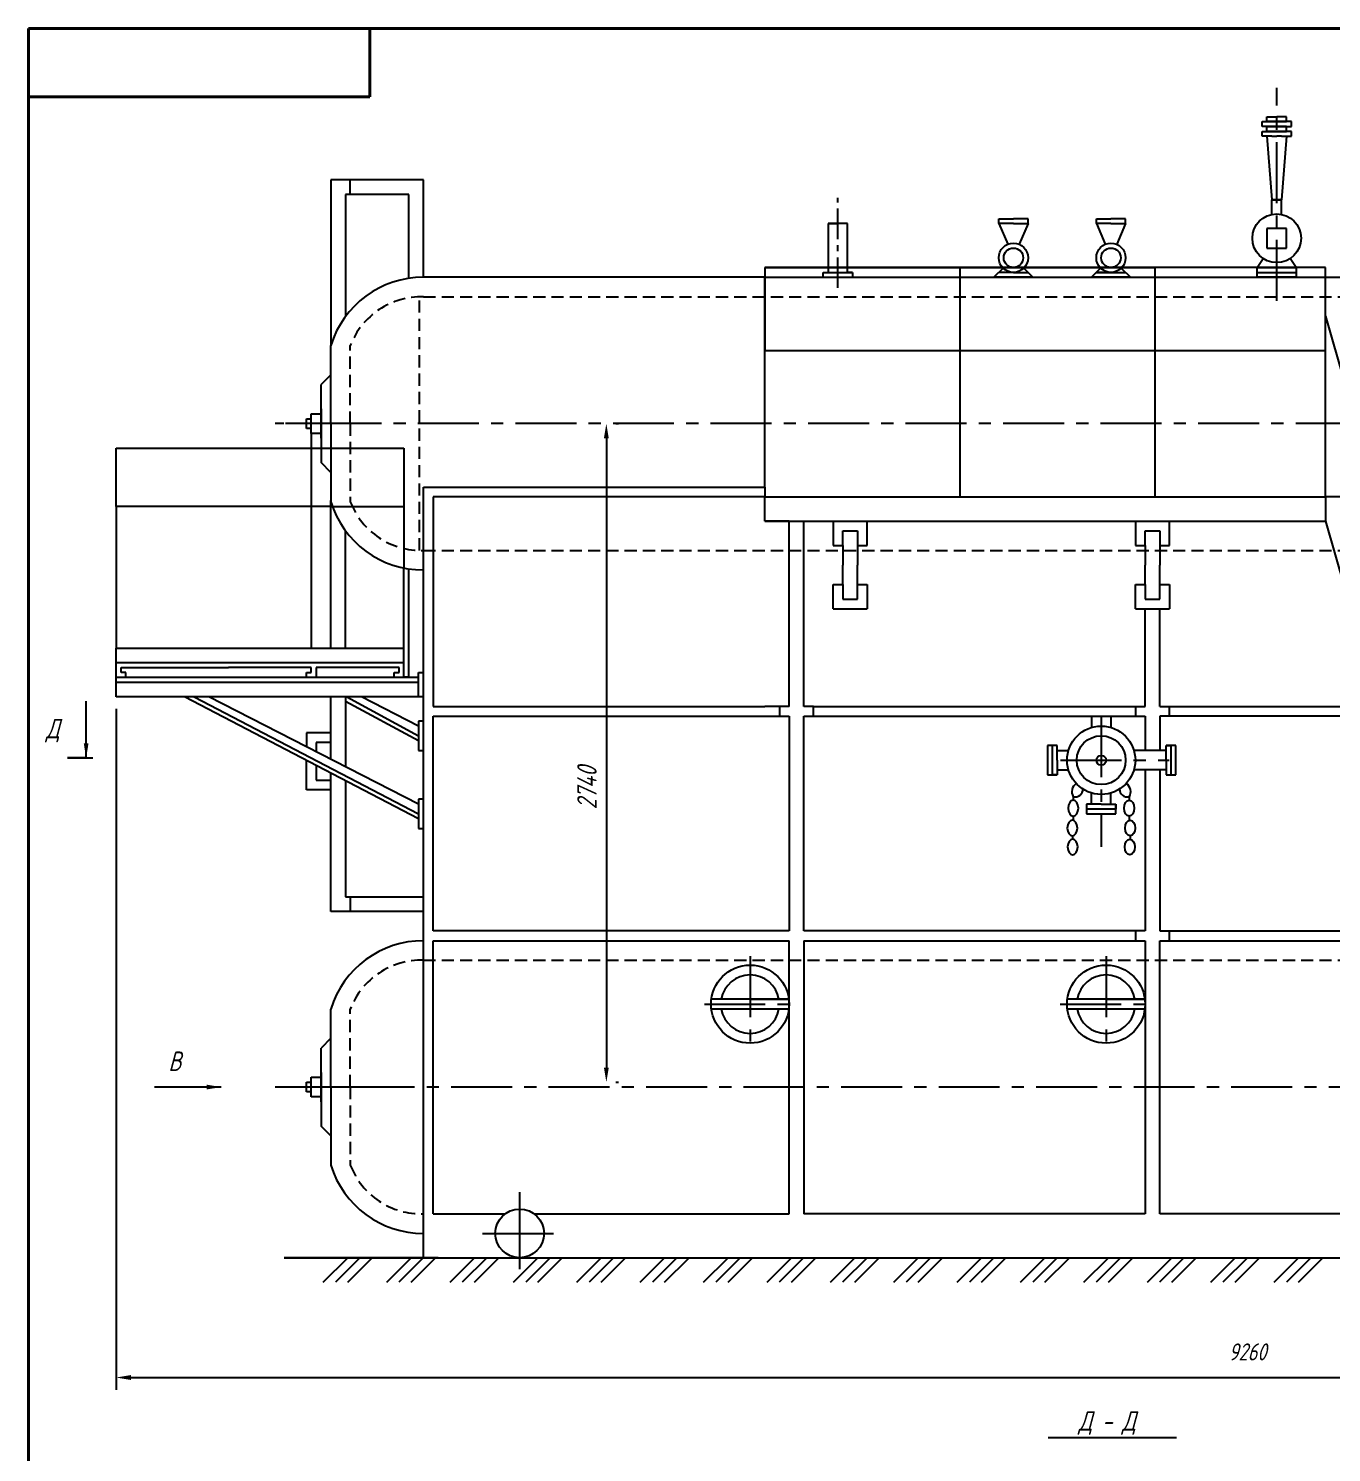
# Model space of a CAD drawing. Extents: x 1772 to 2588, y 79 to 663.
# Drawn here: x 1771.5 to 2038.8, y 370.7 to 662.6 of the extents above; entities that cross this region are included whole.
import ezdxf

# ---------------------------------------------------------------- set-up
doc = ezdxf.new("R2010")
doc.units = 0
doc.header["$LTSCALE"] = 10
doc.header["$MEASUREMENT"] = 0
doc.linetypes.add('невидимая', pattern=[0.375, 0.25, -0.125])
doc.linetypes.add('осевая', pattern=[2, 1.25, -0.25, 0.25, -0.25])
doc.layers.get('0').update_dxf_attribs({"linetype": 'CONTINUOUS'})
doc.layers.get('DEFPOINTS').update_dxf_attribs({"linetype": 'CONTINUOUS'})
doc.layers.add('Основная', color=7, linetype='CONTINUOUS', lineweight=40)
doc.layers.add('текст', color=7, linetype='CONTINUOUS', lineweight=30)
doc.styles.add('стиль1', font='romans.shx', dxfattribs={"width": 0.75, "oblique": 15, "height": 3.5})
doc.dimstyles.get("Standard").update_dxf_attribs({"dimtxt": 3, "dimasz": 3, "dimexe": 2.5, "dimexo": 2.5, "dimgap": 1.5, "dimtad": 0, "dimtih": 1, "dimtoh": 1, "dimdec": 4, "dimzin": 0, "dimdsep": 46, "dimtxsty": 'Standard', "dimcen": -3, "dimdle": 1.25, "dimadec": 0, "dimazin": 0, "dimtfac": 0.75, "dimtdec": 4, "dimtofl": 0, "dimtmove": 0, "dimatfit": 3, "dimfxl": 0, "dimtvp": 1.5, "dimtolj": 1, "dimtzin": 0, "dimarcsym": 0})

# ---------------------------------------------------------------- blocks, each defined once
blk = doc.blocks.new('*D75')
at = {"color": 0, "lineweight": -2}
for p, q in [((1789.54, 523.07), (1789.54, 383.53)), ((2253.54, 408.07), (2253.54, 383.53)), ((1792.54, 386.03), (2250.54, 386.03))]:
    blk.add_line(p, q, dxfattribs=at)
at = {"color": 0}
for points in [[(1792.54, 386.53), (1792.54, 385.53), (1789.54, 386.03)], [(2250.54, 386.53), (2250.54, 385.53), (2253.54, 386.03)]]:
    blk.add_solid(points, dxfattribs=at)
at = {"layer": 'DEFPOINTS', "color": 0}
for p in [(1789.54, 525.57), (2253.54, 410.57), (2253.54, 386.03)]:
    blk.add_point(p, dxfattribs=at)
at = {"color": 0, "insert": (2021.54, 391.28), "char_height": 3.5, "attachment_point": 5, "style": 'стиль1'}
blk.add_mtext('\\A1;9260', dxfattribs=at)
blk = doc.blocks.new('*D86')
at = {"color": 0, "lineweight": -2}
for p, q in [((1891.99, 581.57), (1892.55, 581.57)), ((1890.05, 578.57), (1890.05, 449.57)), ((1891.99, 446.57), (1892.55, 446.57))]:
    blk.add_line(p, q, dxfattribs=at)
at = {"color": 0}
for points in [[(1889.55, 578.57), (1890.55, 578.57), (1890.05, 581.57)], [(1889.55, 449.57), (1890.55, 449.57), (1890.05, 446.57)]]:
    blk.add_solid(points, dxfattribs=at)
at = {"layer": 'DEFPOINTS', "color": 0}
for p in [(1889.49, 581.57), (1889.49, 446.57), (1890.05, 446.57)]:
    blk.add_point(p, dxfattribs=at)

msp = doc.modelspace()

# ---------------------------------------------------------------- linework, layer by layer
at = {"linetype": 'осевая'}
for p, q in [((2027.53772, 606.76428), (2027.53772, 650.42473)), ((2183.91685, 581.56982), (1822.10531, 581.56982)), ((1991.53772, 521.57228), (1991.53772, 494.79323)), ((1983.18504, 512.56982), (2005.49514, 512.56982)), ((1919.53772, 472.38956), (1919.53772, 452.908)), ((1992.53772, 472.38956), (1992.53772, 452.908)), ((1910.15387, 462.56982), (1929.2461, 462.56982)), ((1983.15387, 462.56982), (2002.2461, 462.56982)), ((2170.70284, 445.56982), (1822.10531, 445.56982))]:
    msp.add_line(p, q, dxfattribs=at)
for p, q in [((2024.53772, 642.4688), (2024.53772, 643.4688)), ((2024.53772, 643.4688), (2027.53772, 643.4688)), ((2027.53772, 642.4688), (2024.53772, 642.4688)), ((2025.53772, 643.4688), (2025.53772, 644.4688)), ((2025.53772, 644.4688), (2027.53772, 644.4688)), ((2027.53772, 643.4688), (2025.53772, 643.4688)), ((2025.53772, 641.4688), (2025.53772, 642.4688)), ((2025.53772, 642.4688), (2027.53772, 642.4688)), ((2029.53772, 644.4688), (2027.53772, 644.4688)), ((2030.53772, 643.4688), (2027.53772, 643.4688)), ((2027.53772, 643.4688), (2029.53772, 643.4688)), ((2029.53772, 642.4688), (2027.53772, 642.4688)), ((2027.53772, 642.4688), (2030.53772, 642.4688)), ((2029.53772, 643.4688), (2029.53772, 644.4688)), ((2029.53772, 641.4688), (2029.53772, 642.4688)), ((2030.53772, 642.4688), (2030.53772, 643.4688)), ((2024.53772, 640.4688), (2024.53772, 641.4688)), ((2024.53772, 641.4688), (2027.53772, 641.4688)), ((2025.53772, 640.4688), (2024.53772, 640.4688)), ((2027.53772, 641.4688), (2025.53772, 641.4688)), ((2026.53772, 640.4688), (2025.53772, 640.4688)), ((2025.53772, 640.4688), (2026.53772, 627.4688)), ((2026.53772, 640.4688), (2027.53772, 640.4688)), ((2030.53772, 641.4688), (2027.53772, 641.4688)), ((2027.53772, 641.4688), (2029.53772, 641.4688)), ((2028.53772, 640.4688), (2027.53772, 640.4688)), ((2028.53772, 640.4688), (2029.53772, 640.4688)), ((2029.53772, 640.4688), (2028.53772, 627.4688)), ((2029.53772, 640.4688), (2030.53772, 640.4688)), ((2030.53772, 640.4688), (2030.53772, 641.4688)), ((1852.53772, 631.56982), (1833.53772, 631.56982)), ((1833.53772, 631.56982), (1833.53772, 597.56982)), ((1837.53772, 628.56982), (1837.53772, 631.56982)), ((1852.53772, 611.56982), (1852.53772, 631.56982)), ((1849.53772, 628.56982), (1836.53772, 628.56982)), ((1836.53772, 628.56982), (1836.53772, 603.50774)), ((1849.53772, 611.34558), (1849.53772, 628.56982)), ((2026.53772, 624.4688), (2026.53772, 627.4688)), ((2026.53772, 627.4688), (2027.53772, 627.4688)), ((2027.53772, 627.4688), (2026.53772, 627.4688)), ((2028.53772, 627.4688), (2027.53772, 627.4688)), ((2027.53772, 627.4688), (2028.53772, 627.4688)), ((2028.53772, 624.4688), (2028.53772, 627.4688)), ((1939.53772, 622.56982), (1935.53772, 622.56982)), ((1935.53772, 622.56982), (1935.53772, 612.56982)), ((1935.53772, 622.56982), (1937.53772, 622.56982)), ((1939.53772, 612.56982), (1939.53772, 622.56982)), ((1970.53772, 622.56982), (1970.53772, 623.56982)), ((1970.53772, 623.56982), (1973.53772, 623.56982)), ((1973.53772, 622.56982), (1970.53772, 622.56982)), ((1970.53772, 622.56982), (1972.35596, 618.32725)), ((1976.53772, 623.56982), (1973.53772, 623.56982)), ((1973.53772, 622.56982), (1976.53772, 622.56982)), ((1976.53772, 622.56982), (1974.71948, 618.32725)), ((1976.53772, 622.56982), (1976.53772, 623.56982)), ((1990.53772, 622.56982), (1990.53772, 623.56982)), ((1990.53772, 623.56982), (1993.53772, 623.56982)), ((1993.53772, 622.56982), (1990.53772, 622.56982)), ((1990.53772, 622.56982), (1992.35596, 618.32725)), ((1996.53772, 623.56982), (1993.53772, 623.56982)), ((1993.53772, 622.56982), (1996.53772, 622.56982)), ((1996.53772, 622.56982), (1994.71948, 618.32725)), ((1996.53772, 622.56982), (1996.53772, 623.56982)), ((2027.53772, 621.56982), (2025.53772, 621.56982)), ((2025.53772, 621.56982), (2025.53772, 617.56982)), ((2029.53772, 621.56982), (2027.53772, 621.56982)), ((2029.53772, 617.56982), (2029.53772, 621.56982)), ((2025.53772, 617.56982), (2029.53772, 617.56982)), ((2037.53772, 613.56982), (1922.53772, 613.56982)), ((1922.53772, 613.56982), (1922.53772, 611.56982)), ((1922.53772, 613.56982), (1922.53772, 596.56982)), ((1922.53772, 613.56982), (1962.53772, 613.56982)), ((1962.53772, 613.56982), (1962.53772, 566.56982)), ((1962.53772, 613.56982), (2002.53772, 613.56982)), ((1971.4164, 613.4485), (1969.53772, 611.56982)), ((1975.65904, 613.4485), (1977.53772, 611.56982)), ((1991.4164, 613.4485), (1989.53772, 611.56982)), ((1993.53772, 613.56982), (1990.53772, 613.56982)), ((1993.53772, 613.56982), (1996.53772, 613.56982)), ((1995.65904, 613.4485), (1997.53772, 611.56982)), ((2002.53772, 613.56982), (2002.53772, 566.56982)), ((2023.53772, 613.56982), (2024.76422, 615.40956)), ((2023.53772, 612.56982), (2023.53772, 613.56982)), ((2023.53772, 613.56982), (2031.53772, 613.56982)), ((2023.53772, 613.56982), (2027.53772, 613.56982)), ((2031.53772, 613.56982), (2030.31122, 615.40956)), ((2031.53772, 613.56982), (2031.53772, 612.56982)), ((2037.53772, 611.56982), (2037.53772, 613.56982)), ((1922.53772, 611.56982), (1852.53772, 611.56982)), ((1922.53772, 568.56982), (1922.53772, 611.56982)), ((1922.53772, 611.56982), (2153.53772, 611.56982)), ((1934.53772, 611.56982), (1934.53772, 612.56982)), ((1934.53772, 612.56982), (1940.53772, 612.56982)), ((1940.53772, 612.56982), (1939.53772, 612.56982)), ((1940.53772, 612.56982), (1940.53772, 611.56982)), ((1969.53772, 611.56982), (1977.53772, 611.56982)), ((1977.53772, 611.56982), (1969.53772, 611.56982)), ((1969.53772, 611.56982), (1973.53772, 611.56982)), ((1973.53772, 612.56982), (1970.53772, 612.56982)), ((1973.53772, 612.56982), (1976.53772, 612.56982)), ((1977.53772, 611.56982), (1973.53772, 611.56982)), ((1989.53772, 611.56982), (1997.53772, 611.56982)), ((1997.53772, 611.56982), (1989.53772, 611.56982)), ((1989.53772, 611.56982), (1993.53772, 611.56982)), ((1993.53772, 612.56982), (1990.53772, 612.56982)), ((1990.53772, 612.56982), (1996.53772, 612.56982)), ((1997.53772, 611.56982), (1993.53772, 611.56982)), ((2023.53772, 611.56982), (2023.53772, 612.56982)), ((2023.53772, 612.56982), (2030.53772, 612.56982)), ((2024.53772, 611.56982), (2023.53772, 611.56982)), ((2030.53772, 611.56982), (2024.53772, 611.56982)), ((2030.53772, 612.56982), (2031.53772, 612.56982)), ((2031.53772, 611.56982), (2030.53772, 611.56982)), ((2031.53772, 612.56982), (2031.53772, 611.56982)), ((2037.53772, 603.56982), (2037.53772, 611.56982)), ((2037.53772, 603.56982), (2045.53772, 575.56982)), ((2037.53772, 566.56982), (2037.53772, 603.56982)), ((1833.53772, 581.56982), (1833.53772, 597.56982)), ((1922.53772, 596.56982), (2037.53772, 596.56982)), ((1833.53772, 591.56982), (1831.53772, 589.56982)), ((1831.53772, 584.56982), (1831.53772, 589.56982)), ((1831.53772, 578.56982), (1831.53772, 584.56982)), ((1831.53772, 584.56982), (1831.53772, 578.56982)), ((1839.26473, 581.56982), (1824.25783, 581.56982)), ((1828.53772, 580.56982), (1828.53772, 582.56982)), ((1828.53772, 582.56982), (1829.53772, 582.56982)), ((1829.53772, 579.56982), (1829.53772, 583.56982)), ((1829.53772, 583.56982), (1831.53772, 583.56982)), ((1833.53772, 581.56982), (1833.53772, 565.56982)), ((1829.53772, 580.56982), (1828.53772, 580.56982)), ((1831.53772, 579.56982), (1829.53772, 579.56982)), ((1829.53772, 579.56982), (1829.53772, 535.56982)), ((1831.53772, 578.56982), (1831.53772, 573.56982)), ((1789.53772, 564.56982), (1789.53772, 576.56982)), ((1789.53772, 576.56982), (1848.53772, 576.56982)), ((1848.53772, 576.56982), (1848.53772, 551.97188)), ((1833.53772, 571.56982), (1831.53772, 573.56982)), ((1833.53772, 573.56982), (1833.53772, 571.56982)), ((1852.53772, 410.56982), (1852.53772, 568.56982)), ((1852.53772, 568.56982), (1922.53772, 568.56982)), ((1922.53772, 566.56982), (1854.53772, 566.56982)), ((1854.53772, 566.56982), (1854.53772, 523.56982)), ((1922.53772, 568.56982), (1922.53772, 566.56982)), ((1922.53772, 561.56982), (1922.53772, 566.56982)), ((1922.53772, 566.56982), (2037.53772, 566.56982)), ((2037.53772, 566.56982), (2037.53772, 561.56982)), ((2075.53772, 566.56982), (2037.53772, 566.56982)), ((1833.53772, 564.56982), (1789.53772, 564.56982)), ((1789.53772, 564.56982), (1789.53772, 535.56982)), ((1833.53772, 535.56982), (1833.53772, 565.77957)), ((1833.53772, 564.56982), (1848.53772, 564.56982)), ((1927.53772, 561.56982), (1922.53772, 561.56982)), ((1922.53772, 561.56982), (2037.53772, 561.56982)), ((1927.53772, 523.56982), (1927.53772, 561.56982)), ((1930.53772, 523.56982), (1930.53772, 561.56982)), ((1936.53772, 561.56982), (1936.53772, 557.56982)), ((1943.53772, 556.56982), (1943.53772, 561.56982)), ((1998.53772, 561.56982), (1998.53772, 557.56982)), ((2005.53772, 556.56982), (2005.53772, 561.56982)), ((2037.53772, 561.56982), (2045.53772, 533.56982)), ((1836.53772, 535.56982), (1836.53772, 559.63189)), ((1936.53772, 557.56982), (1936.53772, 556.56982)), ((1938.53772, 556.56982), (1938.53772, 559.56982)), ((1938.53772, 559.56982), (1940.53772, 559.56982)), ((1940.53772, 559.56982), (1941.53772, 559.56982)), ((1941.53772, 559.56982), (1941.53772, 556.56982)), ((1998.53772, 557.56982), (1998.53772, 556.56982)), ((2000.53772, 556.56982), (2000.53772, 559.56982)), ((2000.53772, 559.56982), (2003.53772, 559.56982)), ((2003.53772, 559.56982), (2003.53772, 556.56982)), ((1936.53772, 556.56982), (1938.53772, 556.56982)), ((1938.53772, 556.56982), (1938.53772, 552.56982)), ((1941.53772, 556.56982), (1943.53772, 556.56982)), ((1941.53772, 556.56982), (1941.53772, 552.56982)), ((1998.53772, 556.56982), (2000.53772, 556.56982)), ((2000.53772, 556.56982), (2000.53772, 552.56982)), ((2003.53772, 556.56982), (2005.53772, 556.56982)), ((2003.53772, 556.56982), (2003.53772, 552.56982)), ((1848.53772, 529.56982), (1848.53772, 551.97188)), ((1849.53772, 529.56982), (1849.53772, 551.79405)), ((1938.53772, 548.56982), (1938.53772, 552.56982)), ((1941.53772, 548.56982), (1941.53772, 552.56982)), ((2000.53772, 548.56982), (2000.53772, 552.56982)), ((2003.53772, 548.56982), (2003.53772, 552.56982)), ((1936.53772, 547.56982), (1936.53772, 548.56982)), ((1936.53772, 548.56982), (1938.53772, 548.56982)), ((1936.53772, 543.56982), (1936.53772, 547.56982)), ((1938.53772, 548.56982), (1938.53772, 545.56982)), ((1941.53772, 545.56982), (1941.53772, 548.56982)), ((1941.53772, 548.56982), (1943.53772, 548.56982)), ((1943.53772, 548.56982), (1943.53772, 543.56982)), ((1998.53772, 547.56982), (1998.53772, 548.56982)), ((1998.53772, 548.56982), (2000.53772, 548.56982)), ((1998.53772, 543.56982), (1998.53772, 547.56982)), ((2000.53772, 548.56982), (2000.53772, 545.56982)), ((2003.53772, 545.56982), (2003.53772, 548.56982)), ((2003.53772, 548.56982), (2005.53772, 548.56982)), ((2005.53772, 548.56982), (2005.53772, 543.56982)), ((1936.53772, 543.56982), (1943.53772, 543.56982)), ((1938.53772, 545.56982), (1940.53772, 545.56982)), ((1940.53772, 545.56982), (1941.53772, 545.56982)), ((1998.53772, 543.56982), (2005.53772, 543.56982)), ((2000.53772, 545.56982), (2002.53772, 545.56982)), ((2000.53772, 523.56982), (2000.53772, 543.56982)), ((2002.53772, 545.56982), (2003.53772, 545.56982)), ((2003.53772, 523.56982), (2003.53772, 543.56982)), ((1789.53772, 532.56982), (1789.53772, 535.56982)), ((1789.53772, 535.56982), (1848.53772, 535.56982)), ((1789.53772, 529.56982), (1789.53772, 532.56982)), ((1789.53772, 532.56982), (1848.53772, 532.56982)), ((1790.53772, 530.56982), (1790.53772, 531.56982)), ((1790.53772, 531.56982), (1812.53772, 531.56982)), ((1829.53772, 531.56982), (1812.53772, 531.56982)), ((1829.53772, 530.56982), (1829.53772, 531.56982)), ((1847.53772, 531.56982), (1830.53772, 531.56982)), ((1830.53772, 531.56982), (1830.53772, 529.92124)), ((1847.53772, 530.56982), (1847.53772, 531.56982)), ((1789.53772, 528.56982), (1789.53772, 529.56982)), ((1789.53772, 529.56982), (1851.53772, 529.56982)), ((1789.53772, 525.56982), (1789.53772, 528.56982)), ((1789.53772, 528.56982), (1851.53772, 528.56982)), ((1791.53772, 530.56982), (1790.53772, 530.56982)), ((1791.53772, 529.56982), (1791.53772, 530.56982)), ((1828.53772, 529.56982), (1828.53772, 530.56982)), ((1828.53772, 530.56982), (1829.53772, 530.56982)), ((1830.53772, 529.92124), (1830.53772, 529.56982)), ((1846.53772, 529.56982), (1846.53772, 530.56982)), ((1846.53772, 530.56982), (1847.53772, 530.56982)), ((1849.53772, 529.56982), (1848.53772, 529.56982)), ((1851.53772, 529.56982), (1851.53772, 530.56982)), ((1851.53772, 530.56982), (1852.53772, 530.56982)), ((1851.53772, 525.56982), (1851.53772, 529.56982)), ((1851.53772, 525.56982), (1789.53772, 525.56982)), ((1851.53772, 500.56982), (1803.53772, 525.56982)), ((1808.53772, 525.56982), (1805.53772, 525.56982)), ((1805.53772, 525.56982), (1851.53772, 501.56982)), ((1851.53772, 503.56982), (1808.53772, 525.56982)), ((1833.53772, 512.77912), (1833.53772, 525.56982)), ((1836.53772, 525.56982), (1836.53772, 511.24423)), ((1836.81045, 525.56982), (1851.53772, 517.56982)), ((1851.53772, 519.56982), (1839.81045, 525.56982)), ((1852.53772, 525.56982), (1851.53772, 525.56982)), ((1852.53772, 523.56982), (1852.53772, 525.56982)), ((1851.53772, 516.56982), (1836.53772, 524.64047)), ((1854.53772, 523.56982), (1922.53772, 523.56982)), ((1927.53772, 523.56982), (1922.53772, 523.56982)), ((1925.53772, 523.56982), (1925.53772, 521.56982)), ((1932.53772, 523.56982), (1930.53772, 523.56982)), ((1932.53772, 521.56982), (1932.53772, 523.56982)), ((1932.53772, 523.56982), (2000.53772, 523.56982)), ((1998.53772, 523.56982), (1998.53772, 521.56982)), ((2003.53772, 523.56982), (2047.53772, 523.56982)), ((2005.53772, 521.56982), (2005.53772, 523.56982)), ((1852.53772, 520.56982), (1851.53772, 520.56982)), ((1851.53772, 520.56982), (1851.53772, 514.56982)), ((1854.53772, 477.56982), (1854.53772, 521.56982)), ((1854.53772, 521.56982), (1927.53772, 521.56982)), ((1927.53772, 521.56982), (1927.53772, 477.56982)), ((1930.53772, 477.56982), (1930.53772, 521.56982)), ((1930.53772, 521.56982), (2000.53772, 521.56982)), ((1989.53772, 521.57228), (1989.53772, 519.27802)), ((1993.53772, 521.56982), (1993.53772, 519.27802)), ((2000.53772, 521.56982), (2000.53772, 514.56982)), ((2045.53772, 521.56982), (2003.53772, 521.56982)), ((2003.53772, 521.56982), (2003.53772, 514.56982)), ((1830.53772, 518.18332), (1828.53772, 518.18332)), ((1828.53772, 518.18332), (1828.53772, 515.33726)), ((1833.53772, 518.18332), (1830.53772, 518.18332)), ((1833.53772, 516.18332), (1830.53772, 516.18332)), ((1830.53772, 516.18332), (1830.53772, 514.314)), ((1851.53772, 514.56982), (1852.53772, 514.56982)), ((1981.53772, 515.56982), (1980.53772, 515.56982)), ((1980.53772, 515.56982), (1980.53772, 509.56982)), ((1982.53772, 515.56982), (1981.53772, 515.56982)), ((1981.53772, 509.56982), (1981.53772, 515.56982)), ((1982.53772, 514.56982), (1982.53772, 515.56982)), ((1982.53772, 514.56982), (1984.82952, 514.56982)), ((1982.53772, 512.56982), (1982.53772, 514.56982)), ((1982.53772, 512.56982), (1982.53772, 514.56982)), ((2000.53772, 514.56982), (1998.24593, 514.56982)), ((2004.82952, 514.56982), (2000.53772, 514.56982)), ((2004.82952, 512.56982), (2004.82952, 515.56982)), ((2006.82952, 515.56982), (2004.82952, 515.56982)), ((2004.82952, 515.56982), (2005.82952, 515.56982)), ((2005.82952, 515.56982), (2005.82952, 509.56982)), ((2006.82952, 509.56982), (2006.82952, 515.56982)), ((1783.36487, 513.06052), (1779.5438, 513.06052)), ((1779.5438, 513.06052), (1784.73514, 513.06052)), ((1828.53772, 506.50732), (1828.53772, 512.54898)), ((1830.53772, 511.50732), (1830.53772, 508.50732)), ((1982.53772, 512.56982), (1982.53772, 509.56982)), ((2004.82952, 512.56982), (2004.82952, 510.56982)), ((2004.82952, 512.56982), (2004.82952, 510.56982)), ((1830.53772, 508.50732), (1833.53772, 508.50732)), ((1833.53772, 481.56982), (1833.53772, 509.94482)), ((1836.53772, 508.38232), (1836.53772, 484.56982)), ((1980.53772, 509.56982), (1982.53772, 509.56982)), ((1982.53772, 509.56982), (1981.53772, 509.56982)), ((1982.53772, 510.56982), (1984.82952, 510.56982)), ((2000.53772, 510.56982), (1998.24593, 510.56982)), ((2000.53772, 510.56982), (2000.53772, 477.56982)), ((2004.82952, 510.56982), (2000.53772, 510.56982)), ((2003.53772, 510.56982), (2003.53772, 477.56982)), ((2004.82952, 510.56982), (2004.82952, 509.56982)), ((2004.82952, 509.56982), (2005.82952, 509.56982)), ((2005.82952, 509.56982), (2006.82952, 509.56982)), ((1830.53772, 506.50732), (1828.53772, 506.50732)), ((1833.53772, 506.50732), (1830.53772, 506.50732)), ((1985.81824, 505.08612), (1985.81065, 504.36465)), ((1989.53772, 503.56982), (1989.53772, 505.86161)), ((1989.53772, 503.56982), (1989.53772, 505.86161)), ((1993.53772, 503.56982), (1993.53772, 505.86161)), ((1993.53772, 503.56982), (1993.53772, 505.86161)), ((1997.2572, 505.08612), (1997.26479, 504.36465)), ((1852.53772, 504.56982), (1851.53772, 504.56982)), ((1851.53772, 504.56982), (1851.53772, 498.56982)), ((1989.53772, 503.56982), (1988.53772, 503.56982)), ((1988.53772, 503.56982), (1988.53772, 502.56982)), ((1988.53772, 502.56982), (1988.53772, 501.56982)), ((1994.53772, 502.56982), (1988.53772, 502.56982)), ((1991.53772, 503.56982), (1989.53772, 503.56982)), ((1991.53772, 503.56982), (1989.53772, 503.56982)), ((1991.53772, 503.56982), (1993.53772, 503.56982)), ((1991.53772, 503.56982), (1994.53772, 503.56982)), ((1994.53772, 501.56982), (1994.53772, 503.56982)), ((1994.53772, 503.56982), (1994.53772, 502.56982)), ((1851.53772, 501.56982), (1851.53772, 499.56982)), ((1985.81065, 501.13002), (1985.81065, 500.2535)), ((1988.53772, 501.56982), (1994.53772, 501.56982)), ((1997.26479, 501.13002), (1997.26479, 500.2535)), ((1851.53772, 498.56982), (1852.53772, 498.56982)), ((1985.61822, 497.04707), (1985.61822, 496.39698)), ((1997.45723, 497.04707), (1997.45723, 496.39698)), ((1836.53772, 484.56982), (1852.53772, 484.56982)), ((1837.53772, 484.56982), (1837.53772, 481.56982)), ((1852.53772, 481.56982), (1833.53772, 481.56982)), ((1927.53772, 477.56982), (1854.53772, 477.56982)), ((2000.53772, 477.56982), (1930.53772, 477.56982)), ((1998.53772, 477.56982), (1998.53772, 475.56982)), ((2003.53772, 477.56982), (2075.53772, 477.56982)), ((2005.53772, 475.56982), (2005.53772, 477.56982)), ((1854.53772, 419.56982), (1854.53772, 475.56982)), ((1854.53772, 475.56982), (1927.53772, 475.56982)), ((1927.53772, 419.56982), (1927.53772, 475.56982)), ((1930.53772, 475.56982), (1930.53772, 419.56982)), ((1930.53772, 475.56982), (2000.53772, 475.56982)), ((2000.53772, 475.56982), (2000.53772, 419.56982)), ((2003.53772, 475.56982), (2075.53772, 475.56982)), ((2003.53772, 419.56982), (2003.53772, 475.56982)), ((1833.53772, 445.56982), (1833.53772, 461.56982)), ((1927.47498, 463.56982), (1911.60047, 463.56982)), ((1927.47498, 461.56982), (1911.60047, 461.56982)), ((1919.53772, 463.56982), (1927.47498, 463.56982)), ((2000.47498, 463.56982), (1984.60047, 463.56982)), ((2000.47498, 461.56982), (1984.60047, 461.56982)), ((1992.53772, 463.56982), (2000.47498, 463.56982)), ((1833.53772, 455.56982), (1831.53772, 453.56982)), ((1831.53772, 448.56982), (1831.53772, 453.56982)), ((1829.53772, 443.56982), (1829.53772, 447.56982)), ((1829.53772, 447.56982), (1831.53772, 447.56982)), ((1831.53772, 442.56982), (1831.53772, 448.56982)), ((1831.53772, 448.56982), (1831.53772, 442.56982)), ((1839.26473, 445.56982), (1824.25783, 445.56982)), ((1828.53772, 444.56982), (1828.53772, 446.56982)), ((1828.53772, 446.56982), (1829.53772, 446.56982)), ((1829.53772, 444.56982), (1828.53772, 444.56982)), ((1833.53772, 445.56982), (1833.53772, 429.56982)), ((1831.53772, 443.56982), (1829.53772, 443.56982)), ((1831.53772, 442.56982), (1831.53772, 437.56982)), ((1833.53772, 435.56982), (1831.53772, 437.56982)), ((1833.53772, 437.56982), (1833.53772, 435.56982)), ((1872.2722, 424.02786), (1872.2722, 408.23242)), ((1854.53772, 419.56982), (1869.2722, 419.56982)), ((1875.2722, 419.56982), (1927.53772, 419.56982)), ((2000.53772, 419.56982), (1930.53772, 419.56982)), ((2075.53772, 419.56982), (2003.53772, 419.56982)), ((1864.66345, 415.56982), (1879.2428, 415.56982)), ((1855.53772, 410.56982), (1824.00639, 410.56982)), ((1824.00639, 410.56982), (2304.00639, 410.56982)), ((1832.00639, 405.56982), (1837.00639, 410.56982)), ((1832.00639, 405.56982), (1837.00639, 410.56982)), ((1839.50639, 410.56982), (1834.50639, 405.56982)), ((1839.50639, 410.56982), (1834.50639, 405.56982)), ((1837.00639, 405.56982), (1842.00639, 410.56982)), ((1837.00639, 405.56982), (1842.00639, 410.56982)), ((1845.00639, 405.56982), (1850.00639, 410.56982)), ((1852.50639, 410.56982), (1847.50639, 405.56982)), ((1850.00639, 405.56982), (1855.00639, 410.56982)), ((1858.00639, 405.56982), (1863.00639, 410.56982)), ((1865.50639, 410.56982), (1860.50639, 405.56982)), ((1863.00639, 405.56982), (1868.00639, 410.56982)), ((1871.00639, 405.56982), (1876.00639, 410.56982)), ((1871.00639, 405.56982), (1876.00639, 410.56982)), ((1878.50639, 410.56982), (1873.50639, 405.56982)), ((1878.50639, 410.56982), (1873.50639, 405.56982)), ((1876.00639, 405.56982), (1881.00639, 410.56982)), ((1876.00639, 405.56982), (1881.00639, 410.56982)), ((1884.00639, 405.56982), (1889.00639, 410.56982)), ((1884.00639, 405.56982), (1889.00639, 410.56982)), ((1884.00639, 405.56982), (1889.00639, 410.56982)), ((1891.50639, 410.56982), (1886.50639, 405.56982)), ((1891.50639, 410.56982), (1886.50639, 405.56982)), ((1891.50639, 410.56982), (1886.50639, 405.56982)), ((1889.00639, 405.56982), (1894.00639, 410.56982)), ((1889.00639, 405.56982), (1894.00639, 410.56982)), ((1889.00639, 405.56982), (1894.00639, 410.56982)), ((1897.00639, 405.56982), (1902.00639, 410.56982)), ((1897.00639, 405.56982), (1902.00639, 410.56982)), ((1897.00639, 405.56982), (1902.00639, 410.56982)), ((1904.50639, 410.56982), (1899.50639, 405.56982)), ((1904.50639, 410.56982), (1899.50639, 405.56982)), ((1904.50639, 410.56982), (1899.50639, 405.56982)), ((1902.00639, 405.56982), (1907.00639, 410.56982)), ((1902.00639, 405.56982), (1907.00639, 410.56982)), ((1902.00639, 405.56982), (1907.00639, 410.56982)), ((1910.00639, 405.56982), (1915.00639, 410.56982)), ((1910.00639, 405.56982), (1915.00639, 410.56982)), ((1917.50639, 410.56982), (1912.50639, 405.56982)), ((1917.50639, 410.56982), (1912.50639, 405.56982)), ((1915.00639, 405.56982), (1920.00639, 410.56982)), ((1915.00639, 405.56982), (1920.00639, 410.56982)), ((1923.00639, 405.56982), (1928.00639, 410.56982)), ((1923.00639, 405.56982), (1928.00639, 410.56982)), ((1930.50639, 410.56982), (1925.50639, 405.56982)), ((1930.50639, 410.56982), (1925.50639, 405.56982)), ((1928.00639, 405.56982), (1933.00639, 410.56982)), ((1928.00639, 405.56982), (1933.00639, 410.56982)), ((1936.00639, 405.56982), (1941.00639, 410.56982)), ((1943.50639, 410.56982), (1938.50639, 405.56982)), ((1941.00639, 405.56982), (1946.00639, 410.56982)), ((1949.00639, 405.56982), (1954.00639, 410.56982)), ((1956.50639, 410.56982), (1951.50639, 405.56982)), ((1954.00639, 405.56982), (1959.00639, 410.56982)), ((1962.00639, 405.56982), (1967.00639, 410.56982)), ((1962.00639, 405.56982), (1967.00639, 410.56982)), ((1969.50639, 410.56982), (1964.50639, 405.56982)), ((1969.50639, 410.56982), (1964.50639, 405.56982)), ((1967.00639, 405.56982), (1972.00639, 410.56982)), ((1967.00639, 405.56982), (1972.00639, 410.56982)), ((1975.00639, 405.56982), (1980.00639, 410.56982)), ((1975.00639, 405.56982), (1980.00639, 410.56982)), ((1975.00639, 405.56982), (1980.00639, 410.56982)), ((1982.50639, 410.56982), (1977.50639, 405.56982)), ((1982.50639, 410.56982), (1977.50639, 405.56982)), ((1982.50639, 410.56982), (1977.50639, 405.56982)), ((1980.00639, 405.56982), (1985.00639, 410.56982)), ((1980.00639, 405.56982), (1985.00639, 410.56982)), ((1980.00639, 405.56982), (1985.00639, 410.56982)), ((1988.00639, 405.56982), (1993.00639, 410.56982)), ((1988.00639, 405.56982), (1993.00639, 410.56982)), ((1988.00639, 405.56982), (1993.00639, 410.56982)), ((1995.50639, 410.56982), (1990.50639, 405.56982)), ((1995.50639, 410.56982), (1990.50639, 405.56982)), ((1995.50639, 410.56982), (1990.50639, 405.56982)), ((1993.00639, 405.56982), (1998.00639, 410.56982)), ((1993.00639, 405.56982), (1998.00639, 410.56982)), ((1993.00639, 405.56982), (1998.00639, 410.56982)), ((2001.00639, 405.56982), (2006.00639, 410.56982)), ((2001.00639, 405.56982), (2006.00639, 410.56982)), ((2008.50639, 410.56982), (2003.50639, 405.56982)), ((2008.50639, 410.56982), (2003.50639, 405.56982)), ((2006.00639, 405.56982), (2011.00639, 410.56982)), ((2006.00639, 405.56982), (2011.00639, 410.56982)), ((2014.00639, 405.56982), (2019.00639, 410.56982)), ((2014.00639, 405.56982), (2019.00639, 410.56982)), ((2021.50639, 410.56982), (2016.50639, 405.56982)), ((2021.50639, 410.56982), (2016.50639, 405.56982)), ((2019.00639, 405.56982), (2024.00639, 410.56982)), ((2019.00639, 405.56982), (2024.00639, 410.56982)), ((2027.00639, 405.56982), (2032.00639, 410.56982)), ((2034.50639, 410.56982), (2029.50639, 405.56982)), ((2032.00639, 405.56982), (2037.00639, 410.56982)), ((1980.62752, 373.74035), (2006.9995, 373.74035))]:
    msp.add_line(p, q)
at = {"linetype": 'осевая', "ltscale": 0.5}
msp.add_line((1937.53772, 609.40339), (1937.53772, 627.85759), dxfattribs=at)
at = {"linetype": 'невидимая'}
for p, q in [((1851.70794, 555.56982), (1851.70794, 607.56982)), ((1852.53772, 607.56982), (2153.53772, 607.56982)), ((1837.53772, 581.56982), (1837.53772, 597.56982)), ((1837.53772, 581.56982), (1837.53772, 565.56982)), ((1852.53772, 555.56982), (2153.53772, 555.56982)), ((1852.53772, 471.56982), (2150.53772, 471.56982)), ((1837.53772, 445.56982), (1837.53772, 461.56982)), ((1837.53772, 445.56982), (1837.53772, 429.56982))]:
    msp.add_line(p, q, dxfattribs=at)
for centre, radius in [((2027.53772, 619.56982), 5), ((1973.53772, 615.56982), 3), ((1973.53772, 615.56982), 2), ((1993.53772, 615.56982), 3), ((1993.53772, 615.56982), 2), ((1991.53772, 512.56982), 7), ((1991.53772, 512.56982), 5), ((1991.53772, 512.56982), 1), ((1919.53772, 462.56982), 8), ((1992.53772, 462.56982), 8), ((1872.2722, 415.56982), 5)]:
    msp.add_circle(centre, radius)
for centre, radius, start, end in [((1852.51383, 591.70938), 19.86045, 89.9310749, 162.8376287), ((1852.51383, 571.43025), 19.86045, 197.1623713, 270.0689251), ((1987.50737, 506.13522), 1.98841, 123.2715825, 211.8439032), ((1986.21437, 506.58564), 1.55096, 255.2021562, 3.3005233), ((1996.86107, 506.58564), 1.55096, 176.6994767, 284.7978438), ((1995.7019, 506.16475), 1.89272, 325.2580963, 59.626418), ((1852.51383, 455.70938), 19.86045, 89.9310749, 162.8376287), ((1919.53772, 462.56982), 6, 9.5940682, 170.4059318), ((1992.53772, 462.56982), 6, 9.5940682, 170.4059318), ((1919.53772, 462.56982), 6, 189.5940655, 350.4059345), ((1992.53772, 462.56982), 6, 189.5940655, 350.4059345), ((1852.51383, 435.43025), 19.86045, 197.1623713, 270.0689251)]:
    msp.add_arc(centre, radius, start, end)
for centre, start, end in [((1852.12283, 591.94215), 88.4792496, 158.9008854), ((1852.12283, 571.19748), 201.0991146, 271.5207504), ((1852.12283, 455.94215), 88.4792496, 158.9008854), ((1852.12283, 435.19748), 201.0991146, 271.5207504)]:
    msp.add_arc(centre, 15.63317, start, end, dxfattribs=at)
at = {"extrusion": (0, 0, -1)}
for centre in [(1985.81065, 502.74734), (1985.61822, 498.66438), (1985.68295, 494.78283)]:
    msp.add_ellipse(centre, major_axis=(0, 1.61731), ratio=0.639999477, dxfattribs=at)
for centre in [(1997.26479, 502.74734), (1997.45723, 498.66438), (1997.39249, 494.78283)]:
    msp.add_ellipse(centre, major_axis=(0, 1.61731), ratio=0.639999477)
at = {"layer": 'Основная'}
for p, q in [((1771.53772, 78.56982), (1771.53772, 662.56982)), ((2587.53772, 662.56982), (1771.53772, 662.56982)), ((1841.53772, 648.56982), (1841.53772, 662.56982)), ((1841.53772, 648.56982), (1771.53772, 648.56982))]:
    msp.add_line(p, q, dxfattribs=at)

# ---------------------------------------------------------------- texts
at = {"layer": 'текст', "lineweight": -2, "style": 'стиль1', "oblique": 15, "width": 0.75}
for s, p in [('Д', (1775.10905, 517.04985)), ('В', (1800.22335, 448.86243)), ('Д - Д', (1986.86497, 375.10238))]:
    msp.add_text(s, height=4, dxfattribs=at).set_placement(p)
msp.add_text('2740', height=4, rotation=90, dxfattribs=at).set_placement((1888.07099, 502.49159))

# ---------------------------------------------------------------- dimensions: what is measured, and where the dimension line sits
dim = msp.add_linear_dim(base=(1890.05386, 446.56982), p1=(1889.49417, 581.56982), p2=(1889.49417, 446.56982), angle=90, text=' ', dimstyle='Standard')
dim.commit()
dim.dimension.update_dxf_attribs({"geometry": '*D86', "text_midpoint": (1890.05386, 514.06982)})
dim = msp.add_linear_dim(base=(2253.53772, 386.0316), p1=(1789.53772, 525.56982), p2=(2253.53772, 410.56982), text='9260', dimstyle='Standard', override={"dimtxsty": 'стиль1'})
dim.commit()
dim.dimension.update_dxf_attribs({"geometry": '*D75', "text_midpoint": (2021.53772, 391.2816)})

# ---------------------------------------------------------------- leaders
for points in [[(1783.36487, 513.06052), (1783.36487, 524.69052)], [(1811.06319, 445.56982), (1797.37198, 445.56982)]]:
    msp.add_leader(points, dimstyle='Standard', override={"dimgap": 1.5, "dimtad": 0})

doc.saveas('drawing.dxf')
